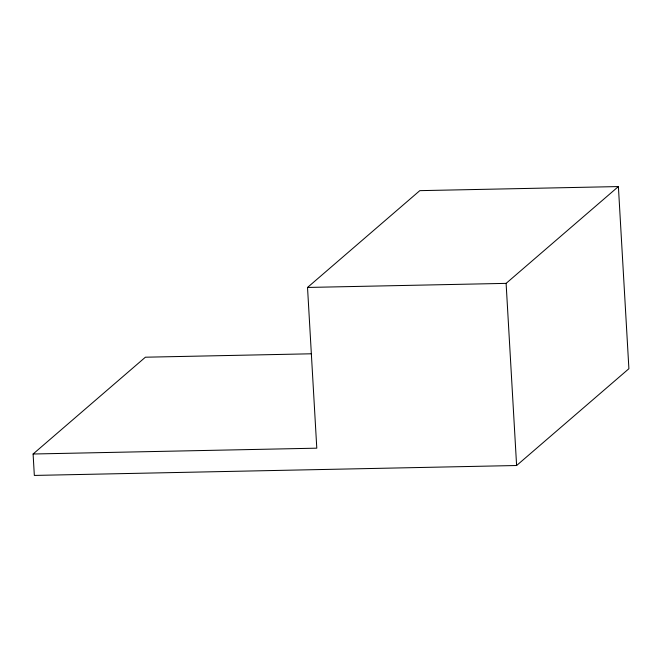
<?xml version="1.0" encoding="UTF-8"?>
<svg xmlns="http://www.w3.org/2000/svg" width="662" height="662" viewBox="0 0 662 662"><rect width="100%" height="100%" fill="white"/><g stroke="black" fill="none" stroke-linecap="round" stroke-linejoin="round"><path stroke-width="0.99" d="M33.1 454.008L316.792 448.174L307.524 287.449L419.807 190.648L618.391 186.568L628.9 368.709L516.608 465.51L34.333 475.432L33.1 454.008L145.392 357.207L311.479 353.789M307.524 287.449L506.107 283.369L618.391 186.568M506.107 283.369L516.608 465.51"/></g></svg>
